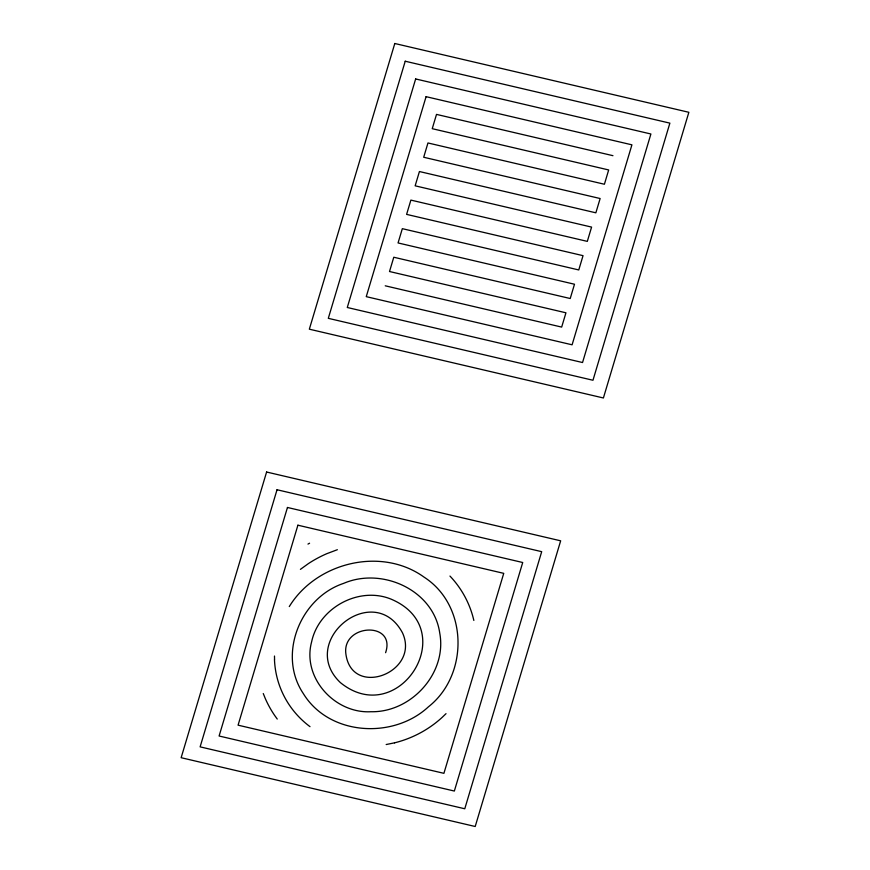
<?xml version="1.0" encoding="UTF-8"?>
<svg xmlns="http://www.w3.org/2000/svg" width="870" height="870" viewBox="0 0 870 870"><rect width="100%" height="100%" fill="white"/><g stroke="black" fill="none" stroke-linecap="round" stroke-linejoin="round"><path stroke-width="1.3" d="M274.485 656.034L274.55 659.688M385.606 652.696C396.1 621.474 343.519 623.616 345.716 652.511C350.36 699.36 420.699 672.684 402.505 632.881C373.915 579.42 296.855 641.157 340.377 682.602C398.808 730.039 462.742 629.184 390.869 599.049C358.581 586.032 318.681 608.043 311.601 641.929C301.89 677.773 334.896 713.781 370.957 711.725C411.173 712.639 447.256 673.195 439.731 633.012C433.608 589.969 381.952 566.848 343.617 583.379C300.313 597.799 277.193 654.729 303.336 693.607C329.262 735.9 393.37 739.402 428.453 706.799C468.919 674.957 468.19 605.563 424.136 577.18C381.419 546.317 316.299 562.379 289.286 606.575M446.027 713.661L442.199 717.348A103.225 97.005 -24.2 0 1 394.556 742.839M300.411 569.361L308.382 563.619A112.241 105.466 -24.2 0 1 326.837 553.668L337.353 549.709M307.969 544.087L309.579 543.217M394.556 742.828L386.182 744.535M612.948 155.676L436.512 114.394L432.238 128.684L608.674 169.954L604.411 184.244L427.964 142.963L423.701 157.252L600.137 198.523L595.863 212.813L419.427 171.531L415.153 185.821L591.589 227.092L587.315 241.381L410.879 200.1L406.605 214.379L583.041 255.66L578.768 269.95L402.331 228.669L398.058 242.947L574.494 284.229L570.22 298.519L393.784 257.237L389.51 271.516L565.946 312.798L561.672 327.087L385.236 285.806M277.247 719.055L274.594 715.347A116.776 109.74 -24.2 0 1 265.317 698.599L263.262 693.542M449.964 576.071A107.749 101.257 -24.2 0 1 473.846 620.44M310.003 726.657A98.734 92.785 -24.2 0 1 274.474 659.688M266.601 472.018L181.145 757.705L475.205 826.5L560.661 540.814L266.601 472.018M394.795 43.5L309.339 329.186L603.399 397.981L688.855 112.295L394.795 43.5M277.03 489.745L200.122 746.862L464.776 808.774L541.695 551.667L277.03 489.745M405.224 61.226L328.305 318.333L592.97 380.255L669.878 123.138L405.224 61.226M287.459 507.471L219.099 736.009L454.347 791.047L522.718 562.509L287.459 507.471M415.653 78.952L347.282 307.491L582.541 362.529L650.901 133.991L415.653 78.952M297.899 525.197L238.075 725.167L443.917 773.332L503.741 573.352L297.899 525.197M426.082 96.668L366.259 296.648L572.101 344.803L631.924 144.833L426.082 96.668"/></g></svg>
